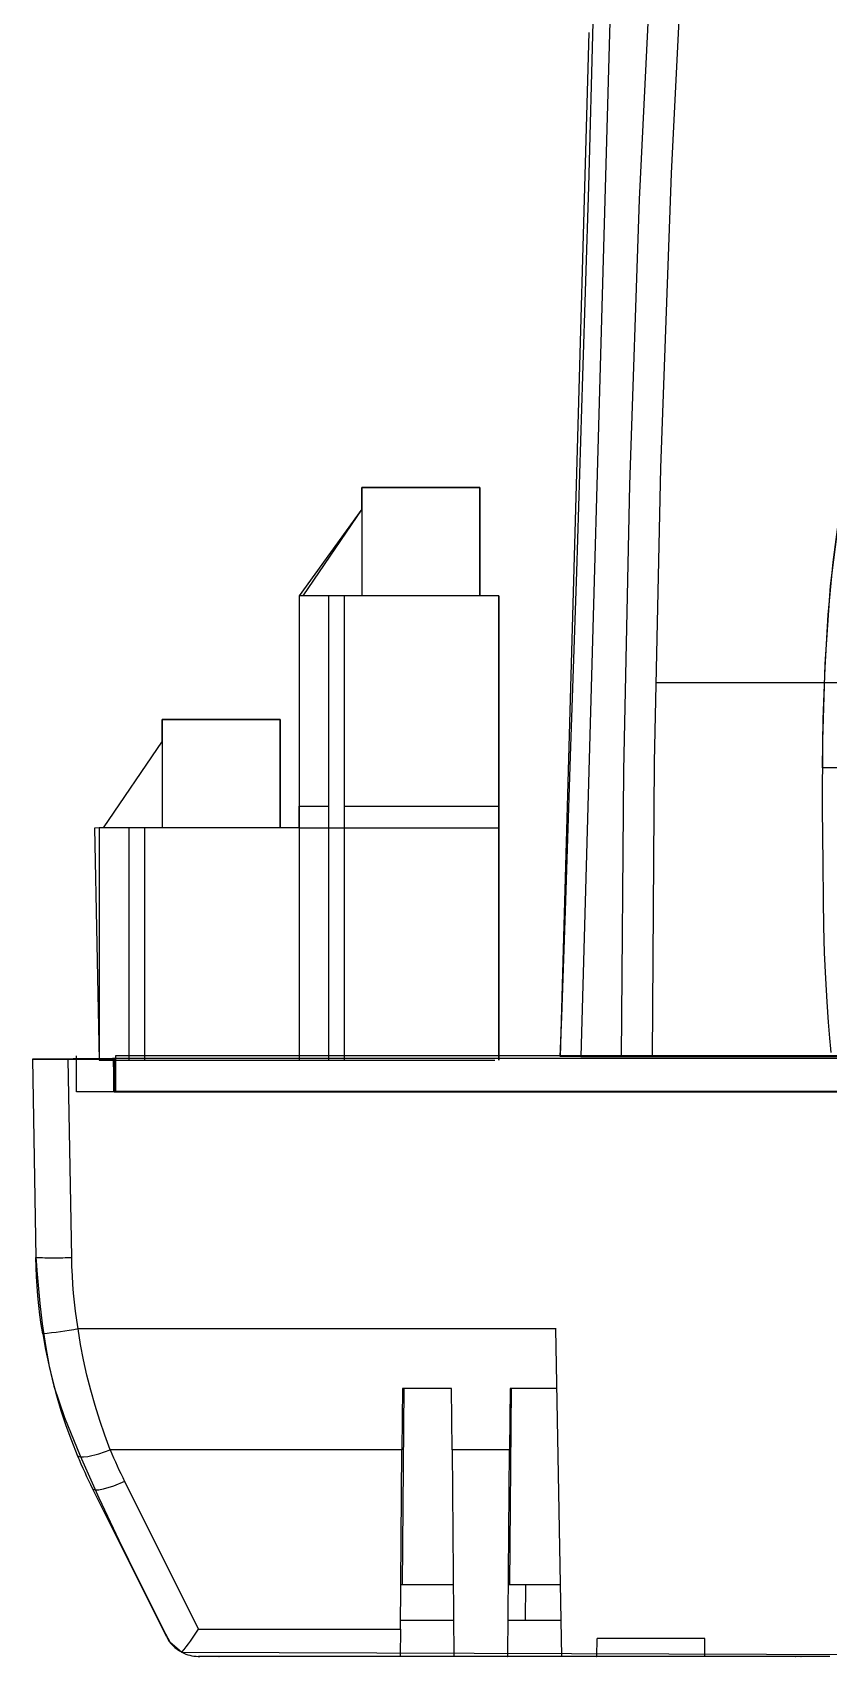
# Model space of a CAD drawing. Header units: metres. Extents: x 0 to 595, y 0 to 842.
# Drawn here: x 218.4 to 259.7, y 583.6 to 667.9 of the extents above; entities that cross this region are included whole.
import ezdxf

# ---------------------------------------------------------------- set-up
doc = ezdxf.new("R2010")
doc.units = ezdxf.units.M
doc.layers.add('SCHEMATICS', color=7, linetype='Continuous')

msp = doc.modelspace()

# ---------------------------------------------------------------- linework, layer by layer
at = {"layer": 'SCHEMATICS', "color": 7}
for p, q in [((250.013, 728.414), (246.828, 614.765)), ((247.253, 667.872), (245.765, 614.765)), ((235.471, 644.274), (241.591, 644.274)), ((235.471, 643.151), (235.471, 644.274)), ((241.592, 644.274), (235.472, 644.274)), ((235.472, 644.274), (235.472, 643.151)), ((241.591, 644.274), (241.591, 638.661)), ((241.592, 638.661), (241.592, 644.274)), ((235.472, 643.151), (232.208, 638.661)), ((235.471, 643.151), (232.408, 638.661)), ((235.471, 643.151), (235.471, 638.661)), ((232.206, 638.661), (232.206, 627.741)), ((233.736, 638.661), (232.206, 638.661)), ((232.208, 638.661), (232.208, 626.618)), ((233.736, 638.661), (233.736, 626.618)), ((234.551, 638.661), (233.736, 638.661)), ((242.568, 638.661), (234.55, 638.661)), ((234.551, 638.661), (234.551, 626.618)), ((242.57, 638.661), (241.592, 638.661)), ((242.568, 638.661), (242.568, 627.741)), ((242.57, 614.573), (242.57, 638.661)), ((353.326, 634.135), (250.717, 634.135)), ((225.106, 632.231), (231.223, 632.231)), ((225.106, 631.109), (225.106, 632.231)), ((231.225, 632.231), (225.108, 632.231)), ((225.108, 632.231), (225.108, 631.109)), ((231.223, 632.231), (231.223, 626.618)), ((231.225, 626.618), (231.225, 632.231)), ((225.106, 631.109), (222.044, 626.618)), ((225.108, 631.109), (222.046, 626.618)), ((225.106, 631.109), (225.106, 626.618)), ((346.394, 629.726), (259.372, 629.726)), ((232.206, 627.741), (233.736, 627.741)), ((232.206, 626.618), (232.206, 627.741)), ((234.551, 627.741), (242.569, 627.741)), ((242.569, 627.741), (242.569, 626.618)), ((222.046, 626.618), (221.586, 626.599)), ((221.586, 626.599), (221.842, 614.573)), ((221.842, 626.618), (221.842, 614.573)), ((223.372, 626.618), (221.842, 626.618)), ((223.372, 626.618), (223.372, 614.573)), ((224.188, 626.618), (223.372, 626.618)), ((232.207, 626.618), (224.188, 626.618)), ((224.188, 626.618), (224.188, 614.573)), ((232.208, 626.618), (231.225, 626.618)), ((232.207, 626.618), (233.737, 626.618)), ((232.207, 626.618), (232.207, 614.573)), ((233.737, 626.618), (234.552, 626.618)), ((233.737, 626.618), (233.737, 614.573)), ((234.551, 626.618), (242.569, 626.618)), ((234.552, 626.618), (234.552, 614.573)), ((242.569, 626.618), (242.569, 614.573)), ((222.572, 614.66), (218.375, 614.621)), ((218.375, 614.621), (218.555, 604.337)), ((218.376, 614.621), (218.556, 604.337)), ((220.232, 614.621), (222.587, 614.621)), ((220.235, 614.621), (220.233, 614.621)), ((220.413, 604.337), (220.233, 614.621)), ((220.668, 612.936), (220.668, 614.797)), ((221.842, 614.573), (242.359, 614.563)), ((398.214, 614.659), (222.524, 614.659)), ((222.614, 612.912), (222.572, 614.66)), ((222.657, 614.618), (222.586, 614.618)), ((222.587, 614.622), (222.587, 614.622)), ((222.587, 614.622), (222.587, 612.948)), ((222.587, 614.621), (222.587, 614.621)), ((222.655, 614.619), (222.655, 614.619)), ((222.655, 612.941), (222.655, 614.619)), ((222.658, 614.618), (222.658, 614.618)), ((358.282, 614.765), (245.765, 614.765)), ((246.828, 614.765), (248.948, 614.765)), ((248.948, 614.765), (250.543, 614.765)), ((250.542, 614.765), (269.117, 614.765)), ((223.457, 612.936), (220.668, 612.936)), ((222.584, 612.947), (397.797, 612.943)), ((397.847, 612.912), (222.614, 612.912)), ((303.398, 612.936), (223.457, 612.936)), ((245.542, 600.632), (220.74, 600.632)), ((220.742, 600.631), (220.741, 600.631)), ((245.838, 583.646), (245.541, 600.631)), ((237.578, 597.54), (237.549, 594.354)), ((237.652, 597.539), (237.562, 587.366)), ((240.125, 597.54), (237.578, 597.54)), ((240.152, 594.354), (240.125, 597.54)), ((243.155, 597.54), (243.126, 594.354)), ((243.222, 597.54), (243.132, 587.367)), ((245.601, 597.539), (243.16, 597.539)), ((220.697, 594.089), (220.7, 594.08)), ((220.7, 594.08), (220.706, 594.073)), ((220.706, 594.073), (220.71, 594.065)), ((220.71, 594.065), (220.718, 594.058)), ((220.718, 594.058), (220.731, 594.045)), ((220.731, 594.045), (220.751, 594.032)), ((220.751, 594.032), (220.772, 594.021)), ((220.772, 594.021), (220.797, 594.012)), ((220.797, 594.012), (220.86, 593.998)), ((220.86, 593.998), (220.935, 593.99)), ((220.935, 593.99), (221.028, 593.993)), ((221.028, 593.993), (221.25, 594.016)), ((221.25, 594.016), (221.812, 594.145)), ((221.812, 594.145), (222.412, 594.353)), ((237.55, 594.354), (222.411, 594.354)), ((237.473, 585.056), (237.549, 594.353)), ((243.127, 594.354), (240.152, 594.354)), ((240.152, 594.354), (240.247, 583.647)), ((243.035, 583.646), (243.126, 594.353)), ((221.497, 592.337), (221.493, 592.343)), ((221.503, 592.328), (221.497, 592.337)), ((225.329, 584.676), (221.502, 592.328)), ((221.509, 592.323), (221.503, 592.328)), ((221.515, 592.316), (221.509, 592.323)), ((221.53, 592.304), (221.515, 592.316)), ((221.55, 592.295), (221.53, 592.304)), ((221.572, 592.284), (221.55, 592.295)), ((221.598, 592.279), (221.572, 592.284)), ((221.659, 592.271), (221.598, 592.279)), ((221.734, 592.271), (221.659, 592.271)), ((221.824, 592.275), (221.734, 592.271)), ((222.04, 592.315), (221.824, 592.275)), ((222.579, 592.481), (222.04, 592.315)), ((223.155, 592.724), (222.579, 592.481)), ((223.155, 592.724), (226.989, 585.056)), ((237.491, 587.368), (240.214, 587.368)), ((243.066, 587.368), (243.968, 587.368)), ((243.967, 587.368), (243.972, 587.368)), ((243.967, 585.509), (243.968, 587.368)), ((243.968, 587.368), (243.973, 587.368)), ((243.973, 587.368), (245.773, 587.368)), ((240.23, 585.508), (237.477, 585.508)), ((243.966, 585.509), (243.049, 585.509)), ((245.805, 585.508), (243.966, 585.508)), ((226.989, 585.056), (237.473, 585.056)), ((237.473, 585.056), (237.459, 583.646)), ((247.664, 584.578), (247.647, 583.646)), ((247.664, 584.578), (247.665, 584.578)), ((253.262, 584.577), (247.67, 584.577)), ((247.67, 584.577), (247.671, 584.577)), ((252.521, 584.578), (252.521, 584.578)), ((252.527, 584.577), (252.527, 584.577)), ((253.262, 583.645), (253.262, 584.577)), ((225.499, 584.4), (226.123, 583.863)), ((226.123, 583.863), (289.23, 583.645)), ((226.987, 583.647), (226.99, 583.647)), ((237.459, 583.646), (226.989, 583.646)), ((226.993, 583.647), (226.996, 583.647)), ((226.993, 583.647), (226.994, 583.647)), ((226.995, 583.648), (226.998, 583.648)), ((226.995, 583.646), (226.998, 583.646)), ((226.996, 583.647), (226.999, 583.647)), ((226.998, 583.647), (226.998, 583.647)), ((226.999, 583.647), (227, 583.647)), ((227, 583.647), (227.003, 583.647)), ((227.004, 583.647), (227.006, 583.647)), ((227.009, 583.647), (227.011, 583.647)), ((227.009, 583.647), (227.01, 583.647)), ((227.01, 583.646), (227.013, 583.646)), ((227.011, 583.647), (227.014, 583.647)), ((227.012, 583.647), (227.015, 583.647)), ((227.014, 583.647), (227.015, 583.647)), ((227.015, 583.647), (227.017, 583.647)), ((227.015, 583.646), (227.016, 583.646)), ((227.017, 583.647), (227.019, 583.647)), ((227.017, 583.647), (227.018, 583.645)), ((227.019, 583.647), (227.021, 583.647)), ((227.019, 583.646), (227.021, 583.646)), ((227.021, 583.647), (227.023, 583.645)), ((227.021, 583.645), (227.022, 583.645)), ((227.022, 583.646), (227.025, 583.644)), ((227.023, 583.647), (227.026, 583.645)), ((227.026, 583.645), (227.027, 583.645)), ((227.026, 583.645), (227.026, 583.645)), ((227.027, 583.645), (227.03, 583.645)), ((227.027, 583.644), (227.03, 583.644)), ((227.03, 583.645), (227.035, 583.645)), ((227.03, 583.644), (227.035, 583.644)), ((227.031, 583.645), (227.031, 583.645)), ((227.035, 583.645), (227.04, 583.645)), ((227.035, 583.644), (227.04, 583.644)), ((227.036, 583.645), (227.037, 583.645)), ((227.039, 583.645), (227.041, 583.645)), ((227.04, 583.645), (227.041, 583.645)), ((227.041, 583.645), (227.042, 583.645)), ((227.041, 583.644), (227.042, 583.644)), ((227.042, 583.645), (227.044, 583.645)), ((227.046, 583.645), (227.048, 583.645)), ((227.048, 583.645), (227.051, 583.642)), ((227.049, 583.645), (227.05, 583.645)), ((227.05, 583.645), (227.052, 583.645)), ((227.052, 583.645), (227.053, 583.645)), ((227.052, 583.644), (227.053, 583.644)), ((227.052, 583.642), (227.055, 583.642)), ((227.053, 583.645), (227.055, 583.645)), ((227.054, 583.642), (227.057, 583.642)), ((227.055, 583.645), (227.058, 583.642)), ((228.047, 583.648), (228.052, 583.648)), ((228.052, 583.647), (228.057, 583.647)), ((228.089, 583.644), (228.097, 583.644)), ((228.09, 583.645), (228.098, 583.645)), ((240.247, 583.646), (237.46, 583.646)), ((243.034, 583.647), (240.245, 583.647)), ((240.247, 583.647), (240.248, 583.647)), ((240.251, 583.647), (240.252, 583.647)), ((240.316, 583.642), (240.317, 583.642)), ((240.319, 583.641), (240.32, 583.641)), ((243.033, 583.642), (243.034, 583.642)), ((243.036, 583.646), (243.035, 583.646)), ((245.838, 583.646), (243.036, 583.646)), ((243.041, 583.647), (243.04, 583.647)), ((243.1, 583.642), (243.098, 583.642)), ((243.105, 583.642), (243.103, 583.642)), ((245.838, 583.646), (245.841, 583.646)), ((247.648, 583.647), (245.839, 583.647)), ((245.843, 583.647), (245.846, 583.647)), ((245.907, 583.643), (245.911, 583.643)), ((245.909, 583.642), (245.913, 583.642)), ((247.652, 583.646), (247.647, 583.646)), ((247.647, 583.643), (247.652, 583.643)), ((247.657, 583.647), (247.652, 583.647)), ((253.257, 583.647), (247.653, 583.647)), ((247.785, 583.642), (247.78, 583.642)), ((247.789, 583.642), (247.784, 583.642)), ((259.748, 583.647), (253.257, 583.647)), ((253.261, 583.647), (253.263, 583.647)), ((253.262, 583.645), (253.264, 583.645)), ((253.327, 583.64), (253.328, 583.64)), ((253.331, 583.64), (253.332, 583.64)), ((257.97, 583.642), (257.974, 583.64)), ((257.974, 583.642), (257.978, 583.64)), ((258.254, 583.646), (258.259, 583.646)), ((258.259, 583.647), (258.264, 583.647))]:
    msp.add_line(p, q, dxfattribs=at)
for points in [[(250.543, 614.763), (250.653, 630.034), (250.982, 645.3), (251.532, 660.557), (252.3, 675.805), (253.288, 691.039), (254.495, 706.259), (255.92, 721.461), (257.565, 736.643)], [(248.948, 614.764), (249.053, 629.586), (249.364, 644.403), (249.881, 659.213), (250.604, 674.013), (251.533, 688.801), (252.668, 703.576), (254.008, 718.335), (255.554, 733.076)], [(245.765, 614.765), (245.836, 616.813), (246.026, 622.32), (246.298, 630.333), (246.615, 639.9), (246.941, 650.066), (247.24, 659.879), (247.475, 668.387), (247.61, 674.634)], [(259.418, 622.869), (259.396, 624.771), (259.367, 627.628), (259.386, 631.163), (259.509, 635.101), (259.792, 639.166), (260.29, 643.083), (261.058, 646.575), (262.153, 649.366)], [(259.372, 629.726), (259.41, 632.256), (259.503, 634.933), (259.667, 637.673), (259.92, 640.391), (260.277, 643.004), (260.757, 645.427), (261.377, 647.576), (262.153, 649.366)], [(259.813, 614.973), (259.796, 615.166), (259.751, 615.707), (259.688, 616.534), (259.615, 617.588), (259.543, 618.808), (259.48, 620.135), (259.435, 621.509), (259.418, 622.869)], [(218.376, 614.621), (218.49, 614.621), (218.604, 614.621), (218.719, 614.621), (218.833, 614.621), (218.948, 614.621), (219.063, 614.621), (219.177, 614.621), (219.291, 614.621)], [(219.291, 614.621), (219.409, 614.621), (219.527, 614.621), (219.645, 614.621), (219.763, 614.621), (219.881, 614.621), (219.999, 614.621), (220.117, 614.621), (220.235, 614.621)], [(222.677, 612.97), (397.604, 612.97), (397.604, 614.798), (222.677, 614.798), (222.677, 612.97)], [(246.295, 614.772), (246.228, 614.772), (246.162, 614.772), (246.095, 614.771), (246.029, 614.771), (245.962, 614.77), (245.896, 614.769), (245.83, 614.767), (245.764, 614.765)], [(246.828, 614.765), (246.761, 614.767), (246.694, 614.769), (246.627, 614.77), (246.56, 614.771), (246.494, 614.771), (246.428, 614.772), (246.361, 614.772), (246.295, 614.772)], [(218.906, 600.37), (218.831, 600.863), (218.764, 601.357), (218.707, 601.852), (218.659, 602.347), (218.619, 602.844), (218.588, 603.341), (218.566, 603.839), (218.553, 604.338)], [(218.555, 604.337), (218.566, 604.155), (218.603, 603.653), (218.666, 602.898), (218.76, 601.956), (218.886, 600.894), (219.048, 599.779), (219.248, 598.677), (219.488, 597.654)], [(218.556, 604.337), (218.672, 604.333), (218.788, 604.33), (218.904, 604.327), (219.02, 604.324), (219.136, 604.322), (219.252, 604.32), (219.368, 604.319), (219.485, 604.319)], [(219.485, 604.319), (219.601, 604.319), (219.717, 604.32), (219.833, 604.322), (219.949, 604.324), (220.065, 604.327), (220.181, 604.33), (220.297, 604.333), (220.413, 604.337)], [(220.741, 600.632), (220.671, 601.093), (220.609, 601.554), (220.555, 602.016), (220.51, 602.479), (220.472, 602.942), (220.444, 603.407), (220.423, 603.872), (220.411, 604.337)], [(220.742, 600.631), (220.513, 600.592), (220.285, 600.555), (220.056, 600.519), (219.826, 600.485), (219.597, 600.453), (219.367, 600.423), (219.137, 600.395), (218.907, 600.369)], [(222.412, 594.353), (222.127, 595.116), (221.864, 595.886), (221.622, 596.663), (221.403, 597.446), (221.204, 598.235), (221.028, 599.029), (220.874, 599.828), (220.742, 600.631)], [(218.907, 600.369), (219.05, 599.563), (219.216, 598.762), (219.406, 597.966), (219.618, 597.176), (219.854, 596.393), (220.112, 595.618), (220.393, 594.85), (220.697, 594.09)], [(219.488, 597.654), (220.03, 596.043), (220.844, 594.053), (221.824, 591.866), (222.864, 589.667), (223.857, 587.637), (224.699, 585.961), (225.281, 584.821), (225.499, 584.4)], [(220.703, 594.071), (220.796, 593.853), (220.89, 593.635), (220.986, 593.417), (221.084, 593.2), (221.183, 592.984), (221.285, 592.769), (221.388, 592.556), (221.494, 592.343)], [(222.412, 594.353), (222.499, 594.146), (222.587, 593.941), (222.678, 593.736), (222.77, 593.532), (222.864, 593.329), (222.959, 593.127), (223.057, 592.925), (223.156, 592.724)], [(225.329, 584.676), (225.397, 584.547), (225.475, 584.425), (225.562, 584.311), (225.659, 584.203), (225.764, 584.104), (225.876, 584.014), (225.996, 583.932), (226.123, 583.861)], [(226.122, 583.862), (226.24, 584.005), (226.356, 584.149), (226.469, 584.296), (226.578, 584.444), (226.685, 584.594), (226.789, 584.746), (226.89, 584.9), (226.989, 585.056)], [(226.122, 583.862), (226.222, 583.813), (226.325, 583.769), (226.43, 583.732), (226.537, 583.702), (226.646, 583.677), (226.756, 583.66), (226.868, 583.65), (226.98, 583.646)], [(226.98, 583.646), (226.982, 583.646), (226.983, 583.646), (226.985, 583.646), (226.986, 583.646), (226.987, 583.646), (226.988, 583.646), (226.988, 583.646), (226.989, 583.646)]]:
    msp.add_lwpolyline(points, dxfattribs=at)

doc.saveas('drawing.dxf')
